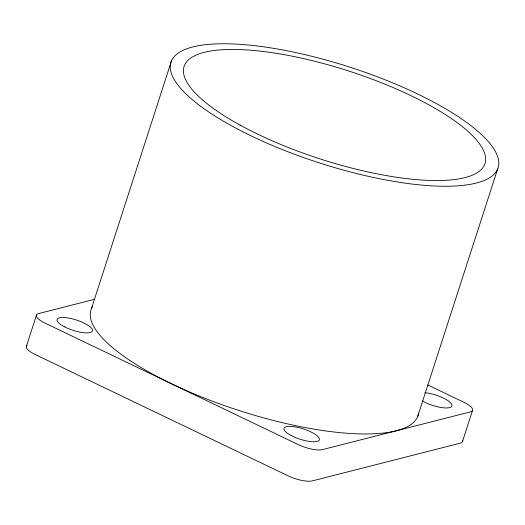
<?xml version="1.0" encoding="UTF-8"?>
<svg xmlns="http://www.w3.org/2000/svg" width="525" height="525" viewBox="0 0 525 525"><rect width="100%" height="100%" fill="white"/><g stroke="black" fill="none" stroke-linecap="round" stroke-linejoin="round"><path stroke-width="0.79" d="M26.414 346.244L36.514 314.961M91.429 308.7L171.445 60.979M417.605 416.752L497.615 169.03M462.42 441.761L472.52 410.484M94.408 299.342L38.778 313.53A18.559 5.427 17.9 0 0 45.143 323.164L298.167 444.544A18.559 5.427 17.9 0 0 322.435 449.617L470.262 411.922A18.559 5.427 17.9 0 0 463.89 402.288L427.744 384.95M424.777 392.68A18.559 5.427 17.9 0 1 448.37 400.936A18.559 5.427 17.9 0 1 446.237 407.951A18.559 5.427 17.9 0 1 422.271 400.923M418.628 413.044A171.852 50.242 17.9 0 1 236.9 409.828A171.852 50.242 17.9 0 1 92.676 306.357M462.394 440.173A18.559 5.427 17.9 0 1 460.156 443.198L312.336 480.893A18.559 5.427 17.9 0 1 288.067 475.827L35.044 354.441A18.559 5.427 17.9 0 1 27.064 345.502M291.329 435.632A18.559 5.427 17.9 0 0 319.344 439.799A18.559 5.427 17.9 0 0 294.407 426.753A18.559 5.427 17.9 0 0 291.329 435.632M64.398 326.767A18.559 5.427 17.9 0 0 92.413 330.934A18.559 5.427 17.9 0 0 67.476 317.887A18.559 5.427 17.9 0 0 64.398 326.767M238.56 129.57A171.852 50.242 17.9 0 0 497.962 168.118A171.852 50.242 17.9 0 0 267.061 47.322A171.852 50.242 17.9 0 0 238.56 129.57M240.05 125.088A158.104 46.226 17.9 0 0 483.912 166.051A158.104 46.226 17.9 0 0 279.628 53.872A158.104 46.226 17.9 0 0 240.05 125.088"/></g></svg>
